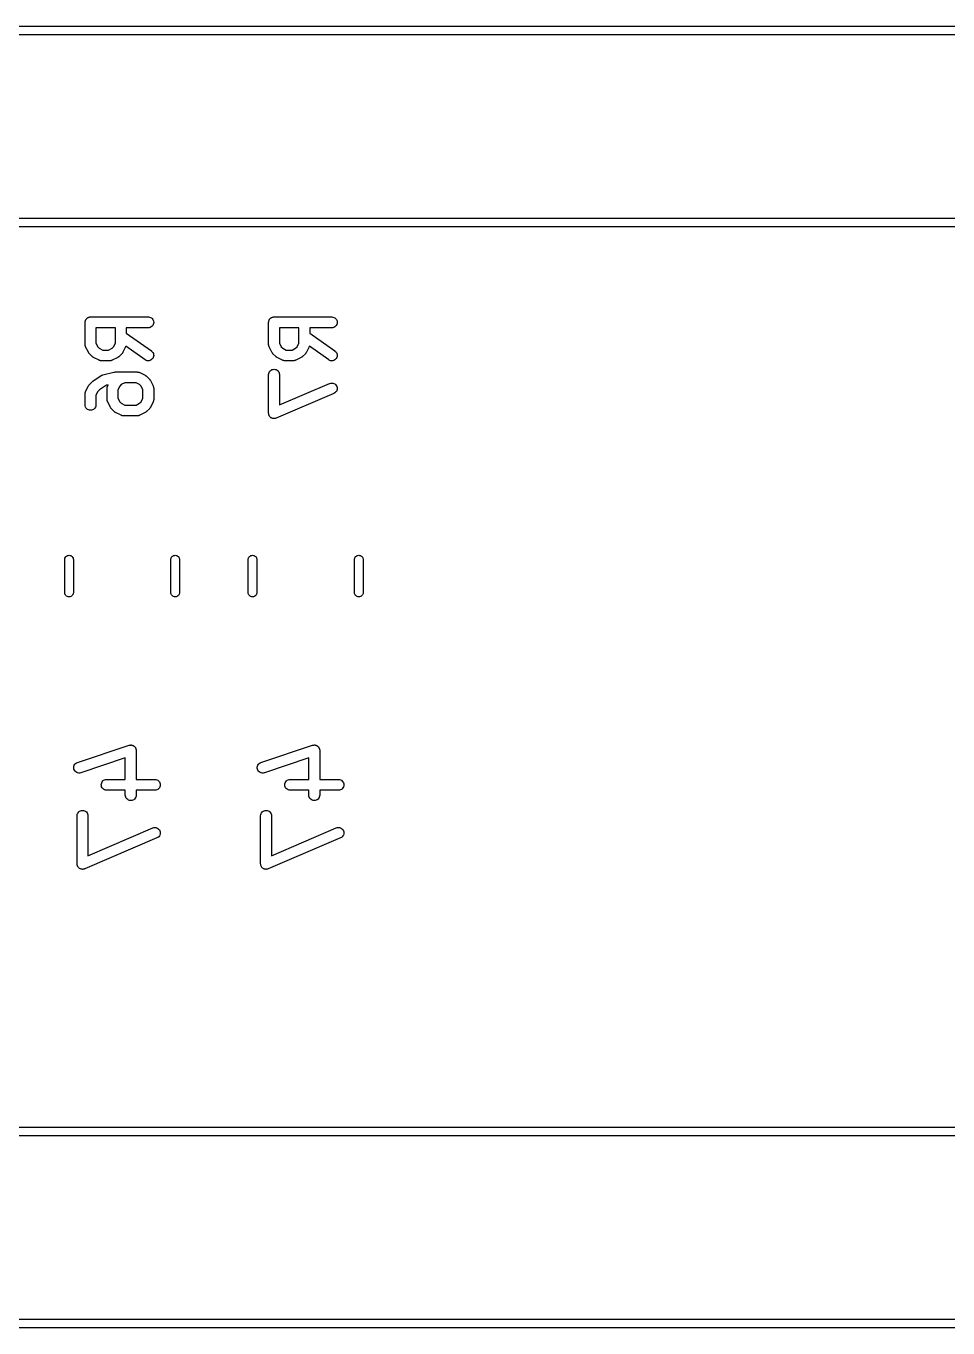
# Model space of a CAD drawing. Extents: x 94.5 to 145.5, y -143.6 to -114.4.
# Drawn here: x 107.25 to 120.01, y -143.63 to -125.61 of the extents above; entities that cross this region are included whole.
import ezdxf

# ---------------------------------------------------------------- set-up
doc = ezdxf.new("R2010")
doc.units = 0
doc.layers.add('BLACK', color=7, linetype='CONTINUOUS')

msp = doc.modelspace()

# ---------------------------------------------------------------- linework, layer by layer
at = {"layer": 'BLACK', "linetype": 'CONTINUOUS'}
for p, q in [((94.5579, -125.61), (142.872, -125.61)), ((142.815, -125.73), (94.615, -125.73)), ((94.615, -128.27), (142.815, -128.27)), ((142.872, -128.39), (94.5579, -128.39)), ((108.072, -129.71), (108.073, -129.703)), ((108.072, -129.711), (108.072, -129.71)), ((108.072, -129.712), (108.072, -129.711)), ((108.072, -129.711), (108.072, -129.711)), ((108.072, -129.711), (108.072, -129.711)), ((108.072, -130.016), (108.072, -129.712)), ((108.073, -129.703), (108.073, -129.696)), ((108.073, -129.696), (108.074, -129.696)), ((108.074, -129.696), (108.076, -129.689)), ((108.074, -129.696), (108.074, -129.696)), ((108.076, -129.689), (108.078, -129.682)), ((108.078, -129.682), (108.081, -129.676)), ((108.078, -129.682), (108.078, -129.682)), ((108.078, -129.682), (108.078, -129.682)), ((108.081, -129.676), (108.085, -129.67)), ((108.085, -129.669), (108.09, -129.664)), ((108.085, -129.67), (108.085, -129.669)), ((108.085, -129.669), (108.085, -129.669)), ((108.09, -129.664), (108.094, -129.658)), ((108.094, -129.658), (108.1, -129.654)), ((108.094, -129.658), (108.094, -129.658)), ((108.094, -129.658), (108.094, -129.658)), ((108.1, -129.654), (108.105, -129.649)), ((108.105, -129.649), (108.106, -129.649)), ((108.106, -129.649), (108.112, -129.645)), ((108.106, -129.649), (108.106, -129.649)), ((108.112, -129.645), (108.118, -129.642)), ((108.118, -129.642), (108.119, -129.642)), ((108.119, -129.642), (108.126, -129.64)), ((108.119, -129.642), (108.119, -129.642)), ((108.126, -129.64), (108.132, -129.638)), ((108.132, -129.638), (108.133, -129.638)), ((108.133, -129.638), (108.14, -129.637)), ((108.133, -129.638), (108.133, -129.638)), ((108.14, -129.637), (108.147, -129.637)), ((108.147, -129.637), (108.947, -129.637)), ((108.947, -129.637), (108.948, -129.637)), ((108.948, -129.637), (108.962, -129.638)), ((108.962, -129.638), (108.976, -129.643)), ((108.976, -129.643), (108.989, -129.65)), ((108.989, -129.65), (109, -129.659)), ((109, -129.659), (109.01, -129.67)), ((109.016, -129.741), (109.009, -129.753)), ((109.01, -129.67), (109.016, -129.683)), ((109.016, -129.683), (109.021, -129.697)), ((109.02, -129.727), (109.016, -129.741)), ((109.022, -129.712), (109.02, -129.727)), ((109.021, -129.697), (109.022, -129.712)), ((110.612, -129.71), (110.613, -129.703)), ((110.612, -129.711), (110.612, -129.71)), ((110.612, -129.712), (110.612, -129.711)), ((110.612, -129.711), (110.612, -129.711)), ((110.612, -129.711), (110.612, -129.711)), ((110.612, -130.016), (110.612, -129.712)), ((110.613, -129.703), (110.613, -129.696)), ((110.613, -129.696), (110.614, -129.696)), ((110.614, -129.696), (110.616, -129.689)), ((110.614, -129.696), (110.614, -129.696)), ((110.616, -129.689), (110.618, -129.682)), ((110.618, -129.682), (110.621, -129.676)), ((110.618, -129.682), (110.618, -129.682)), ((110.618, -129.682), (110.618, -129.682)), ((110.621, -129.676), (110.625, -129.67)), ((110.625, -129.669), (110.63, -129.664)), ((110.625, -129.67), (110.625, -129.669)), ((110.625, -129.669), (110.625, -129.669)), ((110.63, -129.664), (110.634, -129.658)), ((110.634, -129.658), (110.64, -129.654)), ((110.634, -129.658), (110.634, -129.658)), ((110.634, -129.658), (110.634, -129.658)), ((110.64, -129.654), (110.645, -129.649)), ((110.645, -129.649), (110.646, -129.649)), ((110.646, -129.649), (110.652, -129.645)), ((110.646, -129.649), (110.646, -129.649)), ((110.652, -129.645), (110.658, -129.642)), ((110.658, -129.642), (110.659, -129.642)), ((110.659, -129.642), (110.666, -129.64)), ((110.659, -129.642), (110.659, -129.642)), ((110.666, -129.64), (110.672, -129.638)), ((110.672, -129.638), (110.673, -129.638)), ((110.673, -129.638), (110.68, -129.637)), ((110.673, -129.638), (110.673, -129.638)), ((110.68, -129.637), (110.687, -129.637)), ((110.687, -129.637), (111.487, -129.637)), ((111.487, -129.637), (111.488, -129.637)), ((111.488, -129.637), (111.502, -129.638)), ((111.502, -129.638), (111.516, -129.643)), ((111.516, -129.643), (111.529, -129.65)), ((111.529, -129.65), (111.54, -129.659)), ((111.54, -129.659), (111.55, -129.67)), ((111.556, -129.741), (111.549, -129.753)), ((111.55, -129.67), (111.556, -129.683)), ((111.556, -129.683), (111.561, -129.697)), ((111.56, -129.727), (111.556, -129.741)), ((111.562, -129.712), (111.56, -129.727)), ((111.561, -129.697), (111.562, -129.712)), ((108.222, -129.787), (108.222, -129.999)), ((108.491, -129.787), (108.222, -129.787)), ((108.491, -129.999), (108.491, -129.787)), ((108.947, -129.787), (108.641, -129.787)), ((108.641, -129.787), (108.641, -129.863)), ((108.641, -129.863), (108.99, -130.107)), ((108.961, -129.785), (108.947, -129.787)), ((108.975, -129.781), (108.961, -129.785)), ((108.988, -129.774), (108.975, -129.781)), ((109, -129.765), (108.988, -129.774)), ((109.009, -129.753), (109, -129.765)), ((110.762, -129.787), (110.762, -129.999)), ((111.031, -129.787), (110.762, -129.787)), ((111.031, -129.999), (111.031, -129.787)), ((111.487, -129.787), (111.181, -129.787)), ((111.181, -129.787), (111.181, -129.863)), ((111.181, -129.863), (111.53, -130.107)), ((111.501, -129.785), (111.487, -129.787)), ((111.515, -129.781), (111.501, -129.785)), ((111.528, -129.774), (111.515, -129.781)), ((111.54, -129.765), (111.528, -129.774)), ((111.549, -129.753), (111.54, -129.765)), ((108.072, -130.018), (108.072, -130.016)), ((108.072, -130.021), (108.072, -130.018)), ((108.073, -130.026), (108.072, -130.021)), ((108.073, -130.031), (108.073, -130.026)), ((108.074, -130.033), (108.073, -130.031)), ((108.074, -130.035), (108.074, -130.033)), ((108.076, -130.04), (108.074, -130.035)), ((108.078, -130.045), (108.076, -130.04)), ((108.079, -130.047), (108.078, -130.045)), ((108.079, -130.049), (108.079, -130.047)), ((108.08, -130.05), (108.079, -130.049)), ((108.118, -130.126), (108.08, -130.05)), ((108.222, -129.999), (108.247, -130.048)), ((108.247, -130.048), (108.268, -130.069)), ((108.268, -130.069), (108.317, -130.094)), ((108.317, -130.094), (108.396, -130.094)), ((108.396, -130.094), (108.445, -130.069)), ((108.445, -130.069), (108.466, -130.048)), ((108.466, -130.048), (108.491, -129.999)), ((108.633, -130.05), (108.595, -130.126)), ((108.634, -130.048), (108.633, -130.05)), ((108.635, -130.046), (108.634, -130.048)), ((108.636, -130.043), (108.635, -130.046)), ((108.904, -130.23), (108.636, -130.043)), ((110.612, -130.018), (110.612, -130.016)), ((110.612, -130.021), (110.612, -130.018)), ((110.613, -130.026), (110.612, -130.021)), ((110.613, -130.031), (110.613, -130.026)), ((110.614, -130.033), (110.613, -130.031)), ((110.614, -130.035), (110.614, -130.033)), ((110.616, -130.04), (110.614, -130.035)), ((110.618, -130.045), (110.616, -130.04)), ((110.619, -130.047), (110.618, -130.045)), ((110.619, -130.049), (110.619, -130.047)), ((110.62, -130.05), (110.619, -130.049)), ((110.658, -130.126), (110.62, -130.05)), ((110.762, -129.999), (110.787, -130.048)), ((110.787, -130.048), (110.808, -130.069)), ((110.808, -130.069), (110.857, -130.094)), ((110.857, -130.094), (110.936, -130.094)), ((110.936, -130.094), (110.985, -130.069)), ((110.985, -130.069), (111.006, -130.048)), ((111.006, -130.048), (111.031, -129.999)), ((111.173, -130.05), (111.135, -130.126)), ((111.174, -130.048), (111.173, -130.05)), ((111.175, -130.046), (111.174, -130.048)), ((111.176, -130.043), (111.175, -130.046)), ((111.444, -130.23), (111.176, -130.043)), ((108.12, -130.13), (108.118, -130.126)), ((108.122, -130.133), (108.12, -130.13)), ((108.124, -130.136), (108.122, -130.133)), ((108.126, -130.138), (108.124, -130.136)), ((108.129, -130.141), (108.126, -130.138)), ((108.131, -130.145), (108.129, -130.141)), ((108.132, -130.146), (108.131, -130.145)), ((108.17, -130.184), (108.132, -130.146)), ((108.173, -130.186), (108.17, -130.184)), ((108.176, -130.189), (108.173, -130.186)), ((108.179, -130.191), (108.176, -130.189)), ((108.181, -130.193), (108.179, -130.191)), ((108.185, -130.195), (108.181, -130.193)), ((108.189, -130.197), (108.185, -130.195)), ((108.19, -130.198), (108.189, -130.197)), ((108.266, -130.236), (108.19, -130.198)), ((108.268, -130.237), (108.266, -130.236)), ((108.27, -130.238), (108.268, -130.237)), ((108.275, -130.239), (108.27, -130.238)), ((108.279, -130.241), (108.275, -130.239)), ((108.282, -130.241), (108.279, -130.241)), ((108.284, -130.242), (108.282, -130.241)), ((108.289, -130.243), (108.284, -130.242)), ((108.294, -130.243), (108.289, -130.243)), ((108.296, -130.243), (108.294, -130.243)), ((108.298, -130.244), (108.296, -130.243)), ((108.299, -130.244), (108.298, -130.244)), ((108.414, -130.244), (108.299, -130.244)), ((108.416, -130.243), (108.414, -130.244)), ((108.418, -130.244), (108.416, -130.243)), ((108.423, -130.243), (108.418, -130.244)), ((108.428, -130.242), (108.423, -130.243)), ((108.43, -130.242), (108.428, -130.242)), ((108.432, -130.241), (108.43, -130.242)), ((108.437, -130.239), (108.432, -130.241)), ((108.442, -130.238), (108.437, -130.239)), ((108.444, -130.237), (108.442, -130.238)), ((108.446, -130.236), (108.444, -130.237)), ((108.447, -130.236), (108.446, -130.236)), ((108.523, -130.198), (108.447, -130.236)), ((108.527, -130.195), (108.523, -130.198)), ((108.531, -130.193), (108.527, -130.195)), ((108.533, -130.192), (108.531, -130.193)), ((108.536, -130.19), (108.533, -130.192)), ((108.539, -130.187), (108.536, -130.19)), ((108.542, -130.184), (108.539, -130.187)), ((108.543, -130.184), (108.542, -130.184)), ((108.581, -130.146), (108.543, -130.184)), ((108.584, -130.142), (108.581, -130.146)), ((108.587, -130.139), (108.584, -130.142)), ((108.588, -130.137), (108.587, -130.139)), ((108.59, -130.134), (108.588, -130.137)), ((108.592, -130.13), (108.59, -130.134)), ((108.594, -130.127), (108.592, -130.13)), ((108.595, -130.126), (108.594, -130.127)), ((108.917, -130.237), (108.904, -130.23)), ((108.931, -130.242), (108.917, -130.237)), ((108.945, -130.244), (108.931, -130.242)), ((108.96, -130.243), (108.945, -130.244)), ((108.974, -130.239), (108.96, -130.243)), ((108.987, -130.232), (108.974, -130.239)), ((108.998, -130.223), (108.987, -130.232)), ((108.99, -130.107), (108.991, -130.108)), ((108.991, -130.108), (109.002, -130.118)), ((109.008, -130.212), (108.998, -130.223)), ((109.002, -130.118), (109.011, -130.129)), ((109.015, -130.199), (109.008, -130.212)), ((109.011, -130.129), (109.017, -130.142)), ((109.02, -130.186), (109.015, -130.199)), ((109.017, -130.142), (109.021, -130.156)), ((109.022, -130.171), (109.02, -130.186)), ((109.021, -130.156), (109.022, -130.171)), ((110.66, -130.13), (110.658, -130.126)), ((110.662, -130.133), (110.66, -130.13)), ((110.664, -130.136), (110.662, -130.133)), ((110.666, -130.138), (110.664, -130.136)), ((110.669, -130.141), (110.666, -130.138)), ((110.671, -130.145), (110.669, -130.141)), ((110.672, -130.146), (110.671, -130.145)), ((110.71, -130.184), (110.672, -130.146)), ((110.713, -130.186), (110.71, -130.184)), ((110.716, -130.189), (110.713, -130.186)), ((110.719, -130.191), (110.716, -130.189)), ((110.721, -130.193), (110.719, -130.191)), ((110.725, -130.195), (110.721, -130.193)), ((110.729, -130.197), (110.725, -130.195)), ((110.73, -130.198), (110.729, -130.197)), ((110.806, -130.236), (110.73, -130.198)), ((110.808, -130.237), (110.806, -130.236)), ((110.81, -130.238), (110.808, -130.237)), ((110.815, -130.239), (110.81, -130.238)), ((110.819, -130.241), (110.815, -130.239)), ((110.822, -130.241), (110.819, -130.241)), ((110.824, -130.242), (110.822, -130.241)), ((110.829, -130.243), (110.824, -130.242)), ((110.834, -130.243), (110.829, -130.243)), ((110.836, -130.243), (110.834, -130.243)), ((110.838, -130.244), (110.836, -130.243)), ((110.839, -130.244), (110.838, -130.244)), ((110.954, -130.244), (110.839, -130.244)), ((110.956, -130.243), (110.954, -130.244)), ((110.958, -130.244), (110.956, -130.243)), ((110.963, -130.243), (110.958, -130.244)), ((110.968, -130.242), (110.963, -130.243)), ((110.97, -130.242), (110.968, -130.242)), ((110.972, -130.241), (110.97, -130.242)), ((110.977, -130.239), (110.972, -130.241)), ((110.982, -130.238), (110.977, -130.239)), ((110.984, -130.237), (110.982, -130.238)), ((110.986, -130.236), (110.984, -130.237)), ((110.987, -130.236), (110.986, -130.236)), ((111.063, -130.198), (110.987, -130.236)), ((111.067, -130.195), (111.063, -130.198)), ((111.071, -130.193), (111.067, -130.195)), ((111.073, -130.192), (111.071, -130.193)), ((111.076, -130.19), (111.073, -130.192)), ((111.079, -130.187), (111.076, -130.19)), ((111.082, -130.184), (111.079, -130.187)), ((111.083, -130.184), (111.082, -130.184)), ((111.121, -130.146), (111.083, -130.184)), ((111.124, -130.142), (111.121, -130.146)), ((111.126, -130.139), (111.124, -130.142)), ((111.128, -130.137), (111.126, -130.139)), ((111.13, -130.134), (111.128, -130.137)), ((111.132, -130.13), (111.13, -130.134)), ((111.134, -130.127), (111.132, -130.13)), ((111.135, -130.126), (111.134, -130.127)), ((111.457, -130.237), (111.444, -130.23)), ((111.471, -130.242), (111.457, -130.237)), ((111.485, -130.244), (111.471, -130.242)), ((111.5, -130.243), (111.485, -130.244)), ((111.514, -130.239), (111.5, -130.243)), ((111.527, -130.232), (111.514, -130.239)), ((111.538, -130.223), (111.527, -130.232)), ((111.53, -130.107), (111.531, -130.108)), ((111.531, -130.108), (111.542, -130.118)), ((111.548, -130.212), (111.538, -130.223)), ((111.542, -130.118), (111.551, -130.129)), ((111.555, -130.199), (111.548, -130.212)), ((111.551, -130.129), (111.557, -130.142)), ((111.56, -130.186), (111.555, -130.199)), ((111.557, -130.142), (111.561, -130.156)), ((111.562, -130.171), (111.56, -130.186)), ((111.561, -130.156), (111.562, -130.171)), ((108.181, -130.525), (108.296, -130.449)), ((108.296, -130.449), (108.297, -130.449)), ((108.297, -130.449), (108.301, -130.446)), ((108.301, -130.446), (108.305, -130.444)), ((108.305, -130.444), (108.308, -130.443)), ((108.308, -130.443), (108.31, -130.442)), ((108.31, -130.442), (108.314, -130.44)), ((108.314, -130.44), (108.319, -130.439)), ((108.319, -130.439), (108.472, -130.401)), ((108.472, -130.401), (108.473, -130.4)), ((108.473, -130.4), (108.474, -130.4)), ((108.474, -130.4), (108.475, -130.4)), ((108.475, -130.4), (108.481, -130.399)), ((108.481, -130.399), (108.487, -130.398)), ((108.487, -130.398), (108.488, -130.399)), ((108.488, -130.399), (108.49, -130.398)), ((108.49, -130.398), (108.795, -130.398)), ((108.795, -130.398), (108.796, -130.398)), ((108.796, -130.398), (108.798, -130.399)), ((108.798, -130.399), (108.8, -130.399)), ((108.8, -130.399), (108.805, -130.399)), ((108.805, -130.399), (108.81, -130.4)), ((108.81, -130.4), (108.812, -130.401)), ((108.812, -130.401), (108.814, -130.401)), ((108.814, -130.401), (108.819, -130.403)), ((108.819, -130.403), (108.824, -130.404)), ((108.824, -130.404), (108.826, -130.406)), ((108.826, -130.406), (108.828, -130.406)), ((108.828, -130.406), (108.904, -130.444)), ((108.904, -130.444), (108.905, -130.445)), ((108.905, -130.445), (108.909, -130.447)), ((108.909, -130.447), (108.912, -130.449)), ((108.912, -130.449), (108.915, -130.451)), ((108.915, -130.451), (108.917, -130.453)), ((108.917, -130.453), (108.92, -130.456)), ((108.92, -130.456), (108.924, -130.458)), ((108.924, -130.458), (108.962, -130.497)), ((110.612, -130.434), (110.614, -130.42)), ((110.612, -130.435), (110.612, -130.434)), ((110.612, -130.969), (110.612, -130.435)), ((110.614, -130.42), (110.618, -130.406)), ((110.618, -130.406), (110.625, -130.393)), ((110.625, -130.393), (110.634, -130.382)), ((110.634, -130.382), (110.646, -130.373)), ((110.646, -130.373), (110.659, -130.366)), ((110.659, -130.366), (110.673, -130.362)), ((110.673, -130.362), (110.687, -130.36)), ((110.687, -130.36), (110.702, -130.362)), ((110.702, -130.362), (110.716, -130.366)), ((110.716, -130.366), (110.729, -130.373)), ((110.729, -130.373), (110.74, -130.382)), ((110.74, -130.382), (110.749, -130.394)), ((110.749, -130.394), (110.756, -130.407)), ((110.756, -130.407), (110.76, -130.421)), ((110.76, -130.421), (110.762, -130.435)), ((110.762, -130.435), (110.762, -130.855)), ((108.08, -130.668), (108.118, -130.592)), ((108.118, -130.591), (108.121, -130.588)), ((108.118, -130.592), (108.118, -130.591)), ((108.121, -130.588), (108.123, -130.584)), ((108.123, -130.584), (108.125, -130.582)), ((108.125, -130.582), (108.126, -130.579)), ((108.126, -130.579), (108.129, -130.576)), ((108.129, -130.576), (108.132, -130.573)), ((108.132, -130.573), (108.17, -130.535)), ((108.17, -130.535), (108.171, -130.534)), ((108.17, -130.535), (108.17, -130.535)), ((108.17, -130.535), (108.17, -130.535)), ((108.17, -130.535), (108.17, -130.535)), ((108.171, -130.534), (108.176, -130.53)), ((108.176, -130.53), (108.181, -130.525)), ((108.368, -130.581), (108.271, -130.646)), ((108.393, -130.575), (108.368, -130.581)), ((108.377, -130.62), (108.378, -130.615)), ((108.377, -130.623), (108.377, -130.62)), ((108.377, -130.625), (108.377, -130.623)), ((108.377, -130.626), (108.377, -130.625)), ((108.377, -130.778), (108.377, -130.626)), ((108.378, -130.61), (108.379, -130.608)), ((108.378, -130.615), (108.378, -130.61)), ((108.379, -130.606), (108.381, -130.601)), ((108.379, -130.608), (108.379, -130.606)), ((108.381, -130.601), (108.383, -130.596)), ((108.383, -130.596), (108.384, -130.594)), ((108.384, -130.594), (108.385, -130.592)), ((108.385, -130.592), (108.393, -130.575)), ((108.551, -130.594), (108.527, -130.644)), ((108.527, -130.644), (108.527, -130.76)), ((108.572, -130.573), (108.551, -130.594)), ((108.622, -130.548), (108.572, -130.573)), ((108.777, -130.548), (108.622, -130.548)), ((108.826, -130.573), (108.777, -130.548)), ((108.847, -130.594), (108.826, -130.573)), ((108.872, -130.644), (108.847, -130.594)), ((108.872, -130.76), (108.872, -130.644)), ((108.962, -130.497), (108.963, -130.497)), ((108.963, -130.497), (108.965, -130.501)), ((108.965, -130.501), (108.968, -130.504)), ((108.968, -130.504), (108.97, -130.506)), ((108.97, -130.506), (108.972, -130.509)), ((108.972, -130.509), (108.974, -130.513)), ((108.974, -130.513), (108.976, -130.516)), ((108.976, -130.516), (109.014, -130.592)), ((109.014, -130.592), (109.014, -130.593)), ((109.014, -130.593), (109.015, -130.595)), ((109.015, -130.595), (109.016, -130.597)), ((109.016, -130.597), (109.018, -130.602)), ((109.018, -130.602), (109.019, -130.607)), ((109.019, -130.607), (109.02, -130.609)), ((109.02, -130.609), (109.02, -130.611)), ((109.02, -130.611), (109.021, -130.616)), ((109.021, -130.616), (109.022, -130.621)), ((109.022, -130.621), (109.022, -130.624)), ((109.022, -130.624), (109.022, -130.626)), ((109.022, -130.626), (109.022, -130.778)), ((110.762, -130.855), (111.457, -130.557)), ((111.457, -130.557), (111.458, -130.556)), ((111.458, -130.556), (111.472, -130.552)), ((111.472, -130.552), (111.487, -130.551)), ((111.487, -130.551), (111.501, -130.552)), ((111.501, -130.552), (111.515, -130.556)), ((111.515, -130.556), (111.528, -130.563)), ((111.528, -130.563), (111.54, -130.573)), ((111.54, -130.573), (111.549, -130.584)), ((111.549, -130.584), (111.556, -130.597)), ((111.556, -130.597), (111.56, -130.611)), ((111.561, -130.64), (111.556, -130.654)), ((111.56, -130.611), (111.562, -130.625)), ((111.562, -130.625), (111.561, -130.64)), ((108.072, -130.697), (108.073, -130.691)), ((108.072, -130.699), (108.072, -130.697)), ((108.072, -130.701), (108.072, -130.699)), ((108.072, -130.702), (108.072, -130.701)), ((108.072, -130.854), (108.072, -130.702)), ((108.073, -130.691), (108.074, -130.686)), ((108.074, -130.684), (108.075, -130.682)), ((108.074, -130.686), (108.074, -130.684)), ((108.075, -130.682), (108.076, -130.677)), ((108.076, -130.677), (108.078, -130.672)), ((108.078, -130.672), (108.079, -130.671)), ((108.079, -130.671), (108.08, -130.668)), ((108.247, -130.67), (108.222, -130.72)), ((108.222, -130.72), (108.222, -130.854)), ((108.271, -130.646), (108.247, -130.67)), ((108.377, -130.78), (108.377, -130.778)), ((108.377, -130.783), (108.377, -130.78)), ((108.378, -130.788), (108.377, -130.783)), ((108.378, -130.793), (108.378, -130.788)), ((108.379, -130.795), (108.378, -130.793)), ((108.379, -130.797), (108.379, -130.795)), ((108.381, -130.802), (108.379, -130.797)), ((108.382, -130.807), (108.381, -130.802)), ((108.383, -130.809), (108.382, -130.807)), ((108.384, -130.811), (108.383, -130.809)), ((108.385, -130.812), (108.384, -130.811)), ((108.423, -130.888), (108.385, -130.812)), ((108.527, -130.76), (108.551, -130.81)), ((108.551, -130.81), (108.572, -130.831)), ((108.826, -130.831), (108.847, -130.81)), ((108.847, -130.81), (108.872, -130.76)), ((109.014, -130.812), (108.976, -130.888)), ((109.015, -130.81), (109.014, -130.812)), ((109.016, -130.808), (109.015, -130.81)), ((109.017, -130.803), (109.016, -130.808)), ((109.019, -130.798), (109.017, -130.803)), ((109.02, -130.796), (109.019, -130.798)), ((109.021, -130.789), (109.02, -130.794)), ((109.02, -130.794), (109.02, -130.796)), ((109.022, -130.784), (109.021, -130.789)), ((109.022, -130.778), (109.022, -130.779)), ((109.022, -130.779), (109.022, -130.781)), ((109.022, -130.781), (109.022, -130.784)), ((111.516, -130.695), (110.716, -131.038)), ((111.529, -130.688), (111.516, -130.695)), ((111.54, -130.678), (111.529, -130.688)), ((111.55, -130.667), (111.54, -130.678)), ((111.556, -130.654), (111.55, -130.667)), ((108.073, -130.869), (108.072, -130.854)), ((108.078, -130.883), (108.073, -130.869)), ((108.084, -130.896), (108.078, -130.883)), ((108.094, -130.907), (108.084, -130.896)), ((108.105, -130.917), (108.094, -130.907)), ((108.118, -130.924), (108.105, -130.917)), ((108.132, -130.928), (108.118, -130.924)), ((108.146, -130.929), (108.132, -130.928)), ((108.161, -130.928), (108.146, -130.929)), ((108.175, -130.924), (108.161, -130.928)), ((108.188, -130.917), (108.175, -130.924)), ((108.199, -130.908), (108.188, -130.917)), ((108.209, -130.897), (108.199, -130.908)), ((108.216, -130.884), (108.209, -130.897)), ((108.22, -130.87), (108.216, -130.884)), ((108.222, -130.855), (108.22, -130.87)), ((108.222, -130.854), (108.222, -130.855)), ((108.425, -130.891), (108.423, -130.888)), ((108.427, -130.895), (108.425, -130.891)), ((108.429, -130.898), (108.427, -130.895)), ((108.43, -130.9), (108.429, -130.898)), ((108.433, -130.903), (108.43, -130.9)), ((108.436, -130.907), (108.433, -130.903)), ((108.437, -130.907), (108.436, -130.907)), ((108.475, -130.946), (108.437, -130.907)), ((108.478, -130.948), (108.475, -130.946)), ((108.481, -130.951), (108.478, -130.948)), ((108.484, -130.953), (108.481, -130.951)), ((108.486, -130.955), (108.484, -130.953)), ((108.49, -130.957), (108.486, -130.955)), ((108.493, -130.959), (108.49, -130.957)), ((108.494, -130.96), (108.493, -130.959)), ((108.571, -130.998), (108.494, -130.96)), ((108.573, -130.998), (108.571, -130.998)), ((108.572, -130.831), (108.622, -130.856)), ((108.575, -131), (108.573, -130.998)), ((108.579, -131.001), (108.575, -131)), ((108.584, -131.003), (108.579, -131.001)), ((108.586, -131.003), (108.584, -131.003)), ((108.588, -131.004), (108.586, -131.003)), ((108.594, -131.005), (108.588, -131.004)), ((108.599, -131.005), (108.594, -131.005)), ((108.601, -131.005), (108.599, -131.005)), ((108.603, -131.006), (108.601, -131.005)), ((108.622, -130.856), (108.777, -130.856)), ((108.777, -130.856), (108.826, -130.831)), ((108.797, -131.005), (108.795, -131.006)), ((108.799, -131.005), (108.797, -131.005)), ((108.804, -131.005), (108.799, -131.005)), ((108.809, -131.004), (108.804, -131.005)), ((108.811, -131.004), (108.809, -131.004)), ((108.813, -131.003), (108.811, -131.004)), ((108.818, -131.001), (108.813, -131.003)), ((108.823, -131), (108.818, -131.001)), ((108.825, -130.999), (108.823, -131)), ((108.827, -130.998), (108.825, -130.999)), ((108.828, -130.998), (108.827, -130.998)), ((108.904, -130.96), (108.828, -130.998)), ((108.908, -130.957), (108.904, -130.96)), ((108.912, -130.955), (108.908, -130.957)), ((108.914, -130.953), (108.912, -130.955)), ((108.917, -130.952), (108.914, -130.953)), ((108.92, -130.949), (108.917, -130.952)), ((108.923, -130.946), (108.92, -130.949)), ((108.924, -130.946), (108.923, -130.946)), ((108.962, -130.907), (108.924, -130.946)), ((108.965, -130.904), (108.962, -130.907)), ((108.967, -130.901), (108.965, -130.904)), ((108.969, -130.899), (108.967, -130.901)), ((108.971, -130.896), (108.969, -130.899)), ((108.973, -130.892), (108.971, -130.896)), ((108.975, -130.889), (108.973, -130.892)), ((108.976, -130.888), (108.975, -130.889)), ((110.613, -130.976), (110.612, -130.969)), ((110.612, -130.969), (110.612, -130.969)), ((110.612, -130.969), (110.612, -130.969)), ((110.613, -130.983), (110.613, -130.976)), ((110.613, -130.984), (110.613, -130.983)), ((110.613, -130.983), (110.613, -130.983)), ((110.615, -130.99), (110.613, -130.984)), ((110.618, -130.997), (110.615, -130.99)), ((110.618, -130.998), (110.618, -130.997)), ((110.618, -130.997), (110.618, -130.997)), ((110.621, -131.004), (110.618, -130.998)), ((110.624, -131.01), (110.621, -131.004)), ((108.604, -131.006), (108.603, -131.006)), ((108.795, -131.006), (108.604, -131.006)), ((110.625, -131.01), (110.624, -131.01)), ((110.625, -131.011), (110.625, -131.01)), ((110.629, -131.016), (110.625, -131.011)), ((110.634, -131.022), (110.629, -131.016)), ((110.639, -131.026), (110.634, -131.022)), ((110.634, -131.022), (110.634, -131.022)), ((110.634, -131.022), (110.634, -131.022)), ((110.645, -131.031), (110.639, -131.026)), ((110.652, -131.034), (110.645, -131.031)), ((110.645, -131.031), (110.645, -131.031)), ((110.645, -131.031), (110.645, -131.031)), ((110.658, -131.038), (110.652, -131.034)), ((110.665, -131.04), (110.658, -131.038)), ((110.658, -131.038), (110.658, -131.038)), ((110.658, -131.038), (110.658, -131.038)), ((110.672, -131.042), (110.665, -131.04)), ((110.679, -131.043), (110.672, -131.042)), ((110.672, -131.042), (110.672, -131.042)), ((110.672, -131.042), (110.672, -131.042)), ((110.686, -131.044), (110.679, -131.043)), ((110.687, -131.044), (110.686, -131.044)), ((110.694, -131.043), (110.687, -131.044)), ((110.687, -131.044), (110.687, -131.044)), ((110.701, -131.042), (110.694, -131.043)), ((110.708, -131.04), (110.701, -131.042)), ((110.701, -131.042), (110.701, -131.042)), ((110.701, -131.042), (110.701, -131.042)), ((110.715, -131.038), (110.708, -131.04)), ((110.716, -131.038), (110.715, -131.038)), ((110.715, -131.038), (110.715, -131.038)), ((110.715, -131.038), (110.715, -131.038)), ((107.79, -132.993), (107.791, -132.984)), ((107.791, -132.984), (107.794, -132.973)), ((107.794, -132.973), (107.8, -132.962)), ((107.8, -132.962), (107.807, -132.953)), ((107.807, -132.953), (107.817, -132.946)), ((107.817, -132.946), (107.827, -132.94)), ((107.827, -132.94), (107.838, -132.937)), ((107.838, -132.937), (107.85, -132.936)), ((107.85, -132.936), (107.862, -132.937)), ((107.862, -132.937), (107.873, -132.94)), ((107.873, -132.94), (107.883, -132.946)), ((107.883, -132.946), (107.893, -132.953)), ((107.893, -132.953), (107.9, -132.962)), ((107.9, -132.962), (107.906, -132.973)), ((107.906, -132.973), (107.909, -132.984)), ((107.909, -132.984), (107.91, -132.993)), ((109.26, -132.993), (109.261, -132.984)), ((109.261, -132.984), (109.264, -132.973)), ((109.264, -132.973), (109.27, -132.962)), ((109.27, -132.962), (109.277, -132.953)), ((109.277, -132.953), (109.287, -132.946)), ((109.287, -132.946), (109.297, -132.94)), ((109.297, -132.94), (109.308, -132.937)), ((109.308, -132.937), (109.32, -132.936)), ((109.32, -132.936), (109.332, -132.937)), ((109.332, -132.937), (109.343, -132.94)), ((109.343, -132.94), (109.353, -132.946)), ((109.353, -132.946), (109.363, -132.953)), ((109.363, -132.953), (109.37, -132.962)), ((109.37, -132.962), (109.376, -132.973)), ((109.376, -132.973), (109.379, -132.984)), ((109.379, -132.984), (109.38, -132.993)), ((110.33, -132.993), (110.331, -132.984)), ((110.331, -132.984), (110.334, -132.973)), ((110.334, -132.973), (110.34, -132.962)), ((110.34, -132.962), (110.347, -132.953)), ((110.347, -132.953), (110.357, -132.946)), ((110.357, -132.946), (110.367, -132.94)), ((110.367, -132.94), (110.378, -132.937)), ((110.378, -132.937), (110.39, -132.936)), ((110.39, -132.936), (110.402, -132.937)), ((110.402, -132.937), (110.413, -132.94)), ((110.413, -132.94), (110.423, -132.946)), ((110.423, -132.946), (110.433, -132.953)), ((110.433, -132.953), (110.44, -132.962)), ((110.44, -132.962), (110.446, -132.973)), ((110.446, -132.973), (110.449, -132.984)), ((110.449, -132.984), (110.45, -132.993)), ((111.8, -132.993), (111.801, -132.984)), ((111.801, -132.984), (111.804, -132.973)), ((111.804, -132.973), (111.81, -132.962)), ((111.81, -132.962), (111.817, -132.953)), ((111.817, -132.953), (111.827, -132.946)), ((111.827, -132.946), (111.837, -132.94)), ((111.837, -132.94), (111.848, -132.937)), ((111.848, -132.937), (111.86, -132.936)), ((111.86, -132.936), (111.872, -132.937)), ((111.872, -132.937), (111.883, -132.94)), ((111.883, -132.94), (111.893, -132.946)), ((111.893, -132.946), (111.903, -132.953)), ((111.903, -132.953), (111.91, -132.962)), ((111.91, -132.962), (111.916, -132.973)), ((111.916, -132.973), (111.919, -132.984)), ((111.919, -132.984), (111.92, -132.993)), ((107.79, -133.453), (107.79, -132.993)), ((107.91, -132.993), (107.91, -133.453)), ((109.26, -133.453), (109.26, -132.993)), ((109.38, -132.993), (109.38, -133.453)), ((110.33, -133.453), (110.33, -132.993)), ((110.45, -132.993), (110.45, -133.453)), ((111.8, -133.453), (111.8, -132.993)), ((111.92, -132.993), (111.92, -133.453)), ((107.791, -133.462), (107.79, -133.453)), ((107.794, -133.473), (107.791, -133.462)), ((107.8, -133.484), (107.794, -133.473)), ((107.807, -133.493), (107.8, -133.484)), ((107.817, -133.5), (107.807, -133.493)), ((107.827, -133.506), (107.817, -133.5)), ((107.838, -133.509), (107.827, -133.506)), ((107.85, -133.51), (107.838, -133.509)), ((107.862, -133.509), (107.85, -133.51)), ((107.873, -133.506), (107.862, -133.509)), ((107.883, -133.5), (107.873, -133.506)), ((107.893, -133.493), (107.883, -133.5)), ((107.9, -133.484), (107.893, -133.493)), ((107.906, -133.473), (107.9, -133.484)), ((107.909, -133.462), (107.906, -133.473)), ((107.91, -133.453), (107.909, -133.462)), ((109.261, -133.462), (109.26, -133.453)), ((109.264, -133.473), (109.261, -133.462)), ((109.27, -133.484), (109.264, -133.473)), ((109.277, -133.493), (109.27, -133.484)), ((109.287, -133.5), (109.277, -133.493)), ((109.297, -133.506), (109.287, -133.5)), ((109.308, -133.509), (109.297, -133.506)), ((109.32, -133.51), (109.308, -133.509)), ((109.332, -133.509), (109.32, -133.51)), ((109.343, -133.506), (109.332, -133.509)), ((109.353, -133.5), (109.343, -133.506)), ((109.363, -133.493), (109.353, -133.5)), ((109.37, -133.484), (109.363, -133.493)), ((109.376, -133.473), (109.37, -133.484)), ((109.379, -133.462), (109.376, -133.473)), ((109.38, -133.453), (109.379, -133.462)), ((110.331, -133.462), (110.33, -133.453)), ((110.334, -133.473), (110.331, -133.462)), ((110.34, -133.484), (110.334, -133.473)), ((110.347, -133.493), (110.34, -133.484)), ((110.357, -133.5), (110.347, -133.493)), ((110.367, -133.506), (110.357, -133.5)), ((110.378, -133.509), (110.367, -133.506)), ((110.39, -133.51), (110.378, -133.509)), ((110.402, -133.509), (110.39, -133.51)), ((110.413, -133.506), (110.402, -133.509)), ((110.423, -133.5), (110.413, -133.506)), ((110.433, -133.493), (110.423, -133.5)), ((110.44, -133.484), (110.433, -133.493)), ((110.446, -133.473), (110.44, -133.484)), ((110.449, -133.462), (110.446, -133.473)), ((110.45, -133.453), (110.449, -133.462)), ((111.801, -133.462), (111.8, -133.453)), ((111.804, -133.473), (111.801, -133.462)), ((111.81, -133.484), (111.804, -133.473)), ((111.817, -133.493), (111.81, -133.484)), ((111.827, -133.5), (111.817, -133.493)), ((111.837, -133.506), (111.827, -133.5)), ((111.848, -133.509), (111.837, -133.506)), ((111.86, -133.51), (111.848, -133.509)), ((111.872, -133.509), (111.86, -133.51)), ((111.883, -133.506), (111.872, -133.509)), ((111.893, -133.5), (111.883, -133.506)), ((111.903, -133.493), (111.893, -133.5)), ((111.91, -133.484), (111.903, -133.493)), ((111.916, -133.473), (111.91, -133.484)), ((111.919, -133.462), (111.916, -133.473)), ((111.92, -133.453), (111.919, -133.462)), ((107.966, -135.803), (108.68, -135.565)), ((108.68, -135.565), (108.681, -135.565)), ((108.681, -135.565), (108.686, -135.564)), ((108.686, -135.564), (108.69, -135.562)), ((108.69, -135.562), (108.693, -135.562)), ((108.693, -135.562), (108.696, -135.562)), ((108.696, -135.562), (108.7, -135.562)), ((108.7, -135.562), (108.705, -135.561)), ((108.705, -135.561), (108.707, -135.561)), ((108.707, -135.561), (108.71, -135.561)), ((108.71, -135.561), (108.715, -135.562)), ((108.715, -135.562), (108.719, -135.563)), ((108.719, -135.563), (108.722, -135.563)), ((108.722, -135.563), (108.725, -135.564)), ((108.725, -135.564), (108.729, -135.566)), ((108.729, -135.566), (108.733, -135.567)), ((108.733, -135.567), (108.736, -135.568)), ((108.736, -135.568), (108.738, -135.569)), ((108.738, -135.569), (108.742, -135.572)), ((108.742, -135.572), (108.746, -135.574)), ((108.746, -135.574), (108.748, -135.576)), ((108.748, -135.576), (108.751, -135.577)), ((108.751, -135.577), (108.754, -135.58)), ((108.754, -135.58), (108.757, -135.583)), ((108.757, -135.583), (108.759, -135.585)), ((108.759, -135.585), (108.761, -135.587)), ((108.761, -135.587), (108.764, -135.591)), ((108.764, -135.591), (108.767, -135.595)), ((108.767, -135.595), (108.768, -135.597)), ((108.768, -135.597), (108.769, -135.599)), ((108.769, -135.599), (108.771, -135.604)), ((108.771, -135.604), (108.773, -135.608)), ((108.773, -135.608), (108.774, -135.61)), ((108.774, -135.61), (108.775, -135.613)), ((108.775, -135.613), (108.776, -135.617)), ((108.776, -135.617), (108.778, -135.622)), ((108.778, -135.622), (108.778, -135.624)), ((108.778, -135.624), (108.779, -135.627)), ((108.779, -135.627), (108.779, -135.632)), ((108.779, -135.632), (108.779, -135.636)), ((108.779, -135.636), (108.779, -136.037)), ((110.506, -135.803), (111.22, -135.565)), ((111.22, -135.565), (111.221, -135.565)), ((111.221, -135.565), (111.226, -135.564)), ((111.226, -135.564), (111.23, -135.562)), ((111.23, -135.562), (111.233, -135.562)), ((111.233, -135.562), (111.236, -135.562)), ((111.236, -135.562), (111.24, -135.562)), ((111.24, -135.562), (111.245, -135.561)), ((111.245, -135.561), (111.247, -135.561)), ((111.247, -135.561), (111.25, -135.561)), ((111.25, -135.561), (111.255, -135.562)), ((111.255, -135.562), (111.259, -135.563)), ((111.259, -135.563), (111.262, -135.563)), ((111.262, -135.563), (111.265, -135.564)), ((111.265, -135.564), (111.269, -135.566)), ((111.269, -135.566), (111.273, -135.567)), ((111.273, -135.567), (111.276, -135.568)), ((111.276, -135.568), (111.278, -135.569)), ((111.278, -135.569), (111.282, -135.572)), ((111.282, -135.572), (111.286, -135.574)), ((111.286, -135.574), (111.288, -135.576)), ((111.288, -135.576), (111.291, -135.577)), ((111.291, -135.577), (111.294, -135.58)), ((111.294, -135.58), (111.297, -135.583)), ((111.297, -135.583), (111.299, -135.585)), ((111.299, -135.585), (111.301, -135.587)), ((111.301, -135.587), (111.304, -135.591)), ((111.304, -135.591), (111.307, -135.595)), ((111.307, -135.595), (111.308, -135.597)), ((111.308, -135.597), (111.309, -135.599)), ((111.309, -135.599), (111.311, -135.604)), ((111.311, -135.604), (111.313, -135.608)), ((111.313, -135.608), (111.314, -135.61)), ((111.314, -135.61), (111.315, -135.613)), ((111.315, -135.613), (111.316, -135.617)), ((111.316, -135.617), (111.318, -135.622)), ((111.318, -135.622), (111.318, -135.624)), ((111.318, -135.624), (111.319, -135.627)), ((111.319, -135.627), (111.319, -135.632)), ((111.319, -135.632), (111.319, -135.636)), ((111.319, -135.636), (111.319, -136.037)), ((107.915, -135.868), (107.918, -135.854)), ((107.915, -135.883), (107.915, -135.868)), ((107.918, -135.854), (107.923, -135.84)), ((107.923, -135.84), (107.931, -135.828)), ((107.931, -135.828), (107.941, -135.817)), ((107.941, -135.817), (107.953, -135.809)), ((107.953, -135.809), (107.966, -135.803)), ((108.629, -135.74), (108.013, -135.945)), ((108.629, -136.037), (108.629, -135.74)), ((110.455, -135.868), (110.458, -135.854)), ((110.455, -135.883), (110.455, -135.868)), ((110.458, -135.854), (110.463, -135.84)), ((110.463, -135.84), (110.471, -135.828)), ((110.471, -135.828), (110.481, -135.817)), ((110.481, -135.817), (110.493, -135.809)), ((110.493, -135.809), (110.506, -135.803)), ((111.169, -135.74), (110.553, -135.945)), ((111.169, -136.037), (111.169, -135.74)), ((107.918, -135.897), (107.915, -135.883)), ((107.924, -135.911), (107.918, -135.897)), ((107.933, -135.923), (107.924, -135.911)), ((107.943, -135.933), (107.933, -135.923)), ((107.956, -135.941), (107.943, -135.933)), ((107.969, -135.946), (107.956, -135.941)), ((107.984, -135.949), (107.969, -135.946)), ((107.998, -135.949), (107.984, -135.949)), ((108.012, -135.946), (107.998, -135.949)), ((108.013, -135.945), (108.012, -135.946)), ((108.318, -136.059), (108.329, -136.05)), ((108.329, -136.05), (108.342, -136.043)), ((108.342, -136.043), (108.356, -136.039)), ((108.356, -136.039), (108.371, -136.037)), ((108.371, -136.037), (108.629, -136.037)), ((108.779, -136.037), (109.037, -136.037)), ((109.037, -136.037), (109.038, -136.037)), ((109.038, -136.037), (109.053, -136.039)), ((109.053, -136.039), (109.067, -136.043)), ((109.067, -136.043), (109.08, -136.05)), ((109.08, -136.05), (109.091, -136.06)), ((110.458, -135.897), (110.455, -135.883)), ((110.464, -135.911), (110.458, -135.897)), ((110.473, -135.923), (110.464, -135.911)), ((110.483, -135.933), (110.473, -135.923)), ((110.496, -135.941), (110.483, -135.933)), ((110.509, -135.946), (110.496, -135.941)), ((110.524, -135.949), (110.509, -135.946)), ((110.538, -135.949), (110.524, -135.949)), ((110.552, -135.946), (110.538, -135.949)), ((110.553, -135.945), (110.552, -135.946)), ((110.858, -136.059), (110.869, -136.05)), ((110.869, -136.05), (110.882, -136.043)), ((110.882, -136.043), (110.896, -136.039)), ((110.896, -136.039), (110.911, -136.037)), ((110.911, -136.037), (111.169, -136.037)), ((111.319, -136.037), (111.577, -136.037)), ((111.577, -136.037), (111.578, -136.037)), ((111.578, -136.037), (111.593, -136.039)), ((111.593, -136.039), (111.607, -136.043)), ((111.607, -136.043), (111.62, -136.05)), ((111.62, -136.05), (111.631, -136.06)), ((108.296, -136.112), (108.297, -136.097)), ((108.297, -136.126), (108.296, -136.112)), ((108.297, -136.097), (108.302, -136.083)), ((108.301, -136.14), (108.297, -136.126)), ((108.308, -136.153), (108.301, -136.14)), ((108.302, -136.083), (108.309, -136.07)), ((108.317, -136.165), (108.308, -136.153)), ((108.309, -136.07), (108.318, -136.059)), ((108.328, -136.174), (108.317, -136.165)), ((108.341, -136.181), (108.328, -136.174)), ((108.355, -136.186), (108.341, -136.181)), ((108.37, -136.187), (108.355, -136.186)), ((108.371, -136.187), (108.37, -136.187)), ((108.629, -136.187), (108.371, -136.187)), ((108.629, -136.255), (108.629, -136.187)), ((109.037, -136.187), (108.779, -136.187)), ((108.779, -136.187), (108.779, -136.255)), ((109.052, -136.186), (109.037, -136.187)), ((109.066, -136.182), (109.052, -136.186)), ((109.079, -136.175), (109.066, -136.182)), ((109.09, -136.166), (109.079, -136.175)), ((109.1, -136.154), (109.09, -136.166)), ((109.091, -136.06), (109.1, -136.071)), ((109.1, -136.071), (109.107, -136.084)), ((109.107, -136.141), (109.1, -136.154)), ((109.107, -136.084), (109.111, -136.098)), ((109.111, -136.127), (109.107, -136.141)), ((109.111, -136.098), (109.112, -136.113)), ((109.112, -136.113), (109.111, -136.127)), ((110.836, -136.112), (110.837, -136.097)), ((110.837, -136.126), (110.836, -136.112)), ((110.837, -136.097), (110.842, -136.083)), ((110.841, -136.14), (110.837, -136.126)), ((110.848, -136.153), (110.841, -136.14)), ((110.842, -136.083), (110.849, -136.07)), ((110.857, -136.165), (110.848, -136.153)), ((110.849, -136.07), (110.858, -136.059)), ((110.868, -136.174), (110.857, -136.165)), ((110.881, -136.181), (110.868, -136.174)), ((110.895, -136.186), (110.881, -136.181)), ((110.91, -136.187), (110.895, -136.186)), ((110.911, -136.187), (110.91, -136.187)), ((111.169, -136.187), (110.911, -136.187)), ((111.169, -136.255), (111.169, -136.187)), ((111.577, -136.187), (111.319, -136.187)), ((111.319, -136.187), (111.319, -136.255)), ((111.592, -136.186), (111.577, -136.187)), ((111.606, -136.182), (111.592, -136.186)), ((111.619, -136.175), (111.606, -136.182)), ((111.63, -136.166), (111.619, -136.175)), ((111.64, -136.154), (111.63, -136.166)), ((111.631, -136.06), (111.64, -136.071)), ((111.64, -136.071), (111.647, -136.084)), ((111.647, -136.141), (111.64, -136.154)), ((111.647, -136.084), (111.651, -136.098)), ((111.651, -136.127), (111.647, -136.141)), ((111.651, -136.098), (111.652, -136.113)), ((111.652, -136.113), (111.651, -136.127)), ((108.63, -136.27), (108.629, -136.255)), ((108.635, -136.284), (108.63, -136.27)), ((108.642, -136.297), (108.635, -136.284)), ((108.651, -136.308), (108.642, -136.297)), ((108.662, -136.317), (108.651, -136.308)), ((108.675, -136.324), (108.662, -136.317)), ((108.689, -136.329), (108.675, -136.324)), ((108.704, -136.33), (108.689, -136.329)), ((108.718, -136.329), (108.704, -136.33)), ((108.732, -136.325), (108.718, -136.329)), ((108.745, -136.318), (108.732, -136.325)), ((108.757, -136.309), (108.745, -136.318)), ((108.766, -136.298), (108.757, -136.309)), ((108.773, -136.285), (108.766, -136.298)), ((108.777, -136.271), (108.773, -136.285)), ((108.779, -136.256), (108.777, -136.271)), ((108.779, -136.255), (108.779, -136.256)), ((111.17, -136.27), (111.169, -136.255)), ((111.175, -136.284), (111.17, -136.27)), ((111.182, -136.297), (111.175, -136.284)), ((111.191, -136.308), (111.182, -136.297)), ((111.202, -136.317), (111.191, -136.308)), ((111.215, -136.324), (111.202, -136.317)), ((111.229, -136.329), (111.215, -136.324)), ((111.244, -136.33), (111.229, -136.329)), ((111.258, -136.329), (111.244, -136.33)), ((111.272, -136.325), (111.258, -136.329)), ((111.285, -136.318), (111.272, -136.325)), ((111.297, -136.309), (111.285, -136.318)), ((111.306, -136.298), (111.297, -136.309)), ((111.313, -136.285), (111.306, -136.298)), ((111.317, -136.271), (111.313, -136.285)), ((111.319, -136.256), (111.317, -136.271)), ((111.319, -136.255), (111.319, -136.256)), ((107.962, -136.54), (107.964, -136.525)), ((107.962, -136.541), (107.962, -136.54)), ((107.962, -137.208), (107.962, -136.541)), ((107.964, -136.525), (107.968, -136.511)), ((107.968, -136.511), (107.975, -136.498)), ((107.975, -136.498), (107.985, -136.487)), ((107.985, -136.487), (107.996, -136.478)), ((107.996, -136.478), (108.009, -136.471)), ((108.009, -136.471), (108.023, -136.467)), ((108.023, -136.467), (108.038, -136.466)), ((108.038, -136.466), (108.052, -136.467)), ((108.052, -136.467), (108.066, -136.472)), ((108.066, -136.472), (108.079, -136.479)), ((108.079, -136.479), (108.091, -136.488)), ((108.091, -136.488), (108.1, -136.499)), ((108.1, -136.499), (108.107, -136.512)), ((108.107, -136.512), (108.111, -136.526)), ((108.111, -136.526), (108.112, -136.541)), ((108.112, -136.541), (108.112, -137.094)), ((110.502, -136.54), (110.504, -136.525)), ((110.502, -136.541), (110.502, -136.54)), ((110.502, -137.208), (110.502, -136.541)), ((110.504, -136.525), (110.508, -136.511)), ((110.508, -136.511), (110.515, -136.498)), ((110.515, -136.498), (110.525, -136.487)), ((110.525, -136.487), (110.536, -136.478)), ((110.536, -136.478), (110.549, -136.471)), ((110.549, -136.471), (110.563, -136.467)), ((110.563, -136.467), (110.578, -136.466)), ((110.578, -136.466), (110.592, -136.467)), ((110.592, -136.467), (110.606, -136.472)), ((110.606, -136.472), (110.619, -136.479)), ((110.619, -136.479), (110.631, -136.488)), ((110.631, -136.488), (110.64, -136.499)), ((110.64, -136.499), (110.647, -136.512)), ((110.647, -136.512), (110.651, -136.526)), ((110.651, -136.526), (110.652, -136.541)), ((110.652, -136.541), (110.652, -137.094)), ((108.112, -137.094), (109.008, -136.71)), ((109.008, -136.71), (109.009, -136.71)), ((109.009, -136.71), (109.023, -136.705)), ((109.023, -136.705), (109.037, -136.704)), ((109.037, -136.704), (109.052, -136.705)), ((109.052, -136.705), (109.066, -136.71)), ((109.066, -136.71), (109.079, -136.716)), ((109.079, -136.716), (109.09, -136.726)), ((109.09, -136.726), (109.1, -136.737)), ((109.1, -136.737), (109.107, -136.75)), ((109.107, -136.75), (109.111, -136.764)), ((109.111, -136.764), (109.112, -136.778)), ((110.652, -137.094), (111.548, -136.71)), ((111.548, -136.71), (111.549, -136.71)), ((111.549, -136.71), (111.563, -136.705)), ((111.563, -136.705), (111.577, -136.704)), ((111.577, -136.704), (111.592, -136.705)), ((111.592, -136.705), (111.606, -136.71)), ((111.606, -136.71), (111.619, -136.716)), ((111.619, -136.716), (111.63, -136.726)), ((111.63, -136.726), (111.64, -136.737)), ((111.64, -136.737), (111.647, -136.75)), ((111.647, -136.75), (111.651, -136.764)), ((111.651, -136.764), (111.652, -136.778)), ((109.067, -136.848), (108.067, -137.276)), ((109.08, -136.841), (109.067, -136.848)), ((109.091, -136.831), (109.08, -136.841)), ((109.1, -136.82), (109.091, -136.831)), ((109.107, -136.807), (109.1, -136.82)), ((109.111, -136.793), (109.107, -136.807)), ((109.112, -136.778), (109.111, -136.793)), ((111.607, -136.848), (110.607, -137.276)), ((111.62, -136.841), (111.607, -136.848)), ((111.631, -136.831), (111.62, -136.841)), ((111.64, -136.82), (111.631, -136.831)), ((111.647, -136.807), (111.64, -136.82)), ((111.651, -136.793), (111.647, -136.807)), ((111.652, -136.778), (111.651, -136.793)), ((107.963, -137.215), (107.962, -137.208)), ((107.962, -137.208), (107.962, -137.208)), ((107.962, -137.208), (107.962, -137.208)), ((107.964, -137.222), (107.963, -137.215)), ((107.964, -137.223), (107.964, -137.222)), ((107.964, -137.222), (107.964, -137.222)), ((107.966, -137.229), (107.964, -137.223)), ((107.968, -137.236), (107.966, -137.229)), ((107.968, -137.237), (107.968, -137.236)), ((107.968, -137.236), (107.968, -137.236)), ((107.972, -137.243), (107.968, -137.237)), ((107.975, -137.249), (107.972, -137.243)), ((107.98, -137.255), (107.975, -137.249)), ((107.975, -137.249), (107.975, -137.249)), ((107.975, -137.249), (107.975, -137.249)), ((107.984, -137.26), (107.98, -137.255)), ((107.984, -137.261), (107.984, -137.26)), ((107.985, -137.261), (107.984, -137.261)), ((107.99, -137.265), (107.985, -137.261)), ((107.995, -137.27), (107.99, -137.265)), ((107.996, -137.27), (107.995, -137.27)), ((108.002, -137.273), (107.996, -137.27)), ((107.996, -137.27), (107.996, -137.27)), ((108.008, -137.277), (108.002, -137.273)), ((108.009, -137.277), (108.008, -137.277)), ((108.016, -137.279), (108.009, -137.277)), ((108.009, -137.277), (108.009, -137.277)), ((108.022, -137.281), (108.016, -137.279)), ((108.023, -137.281), (108.022, -137.281)), ((108.03, -137.282), (108.023, -137.281)), ((108.023, -137.281), (108.023, -137.281)), ((108.037, -137.283), (108.03, -137.282)), ((108.044, -137.282), (108.037, -137.283)), ((108.037, -137.283), (108.037, -137.282)), ((108.037, -137.282), (108.037, -137.283)), ((108.051, -137.281), (108.044, -137.282)), ((108.052, -137.281), (108.051, -137.281)), ((108.059, -137.279), (108.052, -137.281)), ((108.052, -137.281), (108.052, -137.281)), ((108.065, -137.277), (108.059, -137.279)), ((108.066, -137.277), (108.065, -137.277)), ((108.067, -137.276), (108.066, -137.277)), ((108.066, -137.277), (108.066, -137.277)), ((110.503, -137.215), (110.502, -137.208)), ((110.502, -137.208), (110.502, -137.208)), ((110.502, -137.208), (110.502, -137.208)), ((110.504, -137.222), (110.503, -137.215)), ((110.504, -137.223), (110.504, -137.222)), ((110.504, -137.222), (110.504, -137.222)), ((110.506, -137.229), (110.504, -137.223)), ((110.508, -137.236), (110.506, -137.229)), ((110.508, -137.237), (110.508, -137.236)), ((110.508, -137.236), (110.508, -137.236)), ((110.512, -137.243), (110.508, -137.237)), ((110.515, -137.249), (110.512, -137.243)), ((110.52, -137.255), (110.515, -137.249)), ((110.515, -137.249), (110.515, -137.249)), ((110.515, -137.249), (110.515, -137.249)), ((110.524, -137.26), (110.52, -137.255)), ((110.524, -137.261), (110.524, -137.26)), ((110.525, -137.261), (110.524, -137.261)), ((110.53, -137.265), (110.525, -137.261)), ((110.535, -137.27), (110.53, -137.265)), ((110.536, -137.27), (110.535, -137.27)), ((110.542, -137.273), (110.536, -137.27)), ((110.536, -137.27), (110.536, -137.27)), ((110.548, -137.277), (110.542, -137.273)), ((110.549, -137.277), (110.548, -137.277)), ((110.556, -137.279), (110.549, -137.277)), ((110.549, -137.277), (110.549, -137.277)), ((110.562, -137.281), (110.556, -137.279)), ((110.563, -137.281), (110.562, -137.281)), ((110.57, -137.282), (110.563, -137.281)), ((110.563, -137.281), (110.563, -137.281)), ((110.577, -137.283), (110.57, -137.282)), ((110.584, -137.282), (110.577, -137.283)), ((110.577, -137.283), (110.577, -137.282)), ((110.577, -137.282), (110.577, -137.283)), ((110.591, -137.281), (110.584, -137.282)), ((110.592, -137.281), (110.591, -137.281)), ((110.599, -137.279), (110.592, -137.281)), ((110.592, -137.281), (110.592, -137.281)), ((110.605, -137.277), (110.599, -137.279)), ((110.606, -137.277), (110.605, -137.277)), ((110.607, -137.276), (110.606, -137.277)), ((110.606, -137.277), (110.606, -137.277)), ((94.5579, -140.85), (142.872, -140.85)), ((142.815, -140.97), (94.615, -140.97)), ((94.615, -143.51), (142.815, -143.51)), ((142.872, -143.63), (94.5579, -143.63))]:
    msp.add_line(p, q, dxfattribs=at)

doc.saveas('drawing.dxf')
